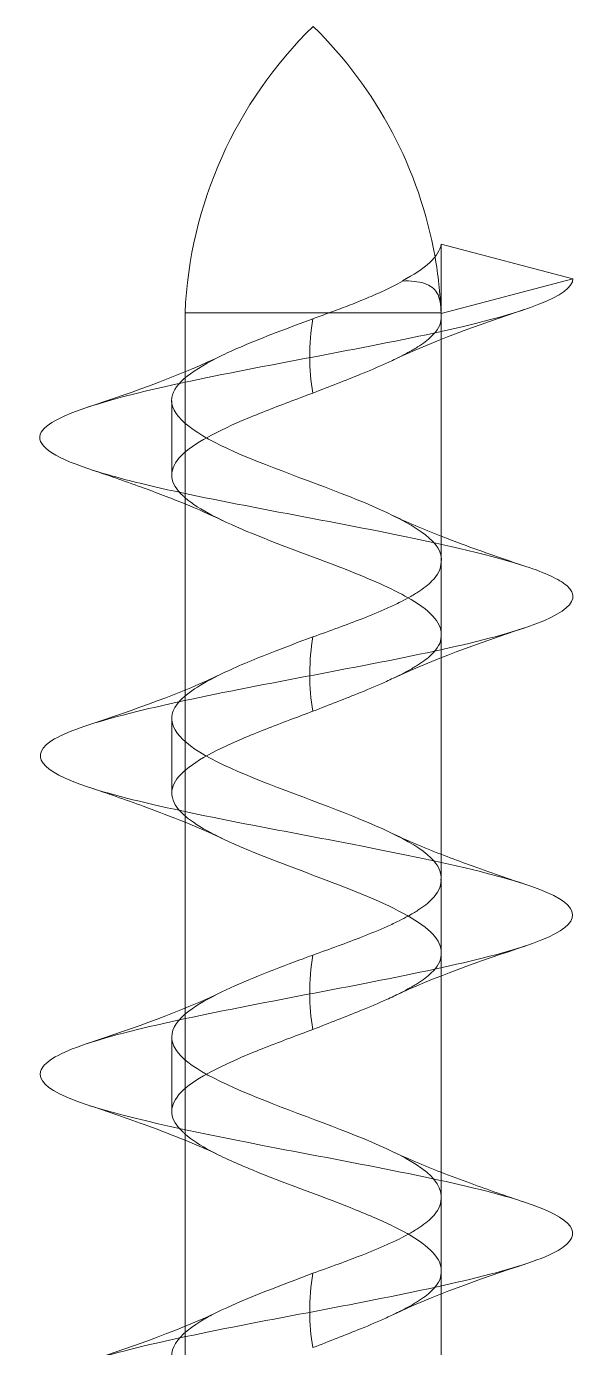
# Model space of a CAD drawing. Header units: inches. Extents: x -77.7 to -63.2, y 96.1 to 125.8.
# Drawn here: x -65.6165 to -65.421, y 122.8575 to 123.3188 of the extents above; entities that cross this region are included whole.
import ezdxf

# ---------------------------------------------------------------- set-up
doc = ezdxf.new("R2010")
doc.units = ezdxf.units.IN
doc.header["$MEASUREMENT"] = 0

msp = doc.modelspace()

# ---------------------------------------------------------------- linework, layer by layer
at = {"color": 0, "linetype": 'Continuous', "lineweight": 0}
for p, q in [((-65.47175574501159, 123.2428266579147), (-65.4257557450116, 123.2307179569352)), ((-65.47175574501159, 123.2186092559557), (-65.47175574501159, 123.2428266579147)), ((-65.42575574501159, 123.2307179569352), (-65.47175574501158, 123.2186092559557)), ((-65.51079140768337, 123.2188266579147), (-65.56115574501158, 123.2188266579147)), ((-65.56115574501158, 123.2188266579147), (-65.56115574501158, 123.1981993606557)), ((-65.51079140768337, 123.2188266579147), (-65.47175676304511, 123.2188266579147)), ((-65.47175574501159, 123.2168780253284), (-65.47175574501159, 123.2095312438935)), ((-65.47175574501159, 123.2095312438935), (-65.47175574501159, 123.1317155468036)), ((-65.56115574501158, 123.1981993606557), (-65.56115574501158, 123.1701314552211)), ((-65.56115574501158, 123.1701314552211), (-65.56115574501158, 123.0870818421906)), ((-65.47175574501159, 123.1057669141986), (-65.47175574501159, 123.0983612088159)), ((-65.47175574501159, 123.0983612088159), (-65.47175574501159, 123.0206044356925)), ((-65.56115574501158, 123.0870818421906), (-65.56115574501158, 123.0590423112786)), ((-65.56115574501158, 123.0590423112786), (-65.56115574501158, 122.9759846386442)), ((-65.47175574501159, 122.9946558034943), (-65.47175574501159, 122.9872664406526)), ((-65.47175574501159, 122.9872664406526), (-65.47175574501159, 122.9094933245814)), ((-65.56115574501158, 122.9759846386442), (-65.56115574501158, 122.9479159326284)), ((-65.56115574501158, 122.9479159326284), (-65.56115574501158, 122.8649208818705)), ((-65.47175574501159, 122.8835446919765), (-65.47175574501159, 122.8762100748302)), ((-65.47175574501159, 122.8762100748302), (-65.47175574501159, 122.7983822134702)), ((-65.56115574501158, 122.8649208818705), (-65.56115574501158, 122.8367978031399))]:
    msp.add_line(p, q, dxfattribs=at)
for centre, start, end in [((-65.41255685211416, 123.2123934027895), 134.3096574443825, 177.5210559427292), ((-65.620354637909, 123.2123934027895), 10.05089342113976, 45.69034255562119), ((-65.620354637909, 123.2123934027895), 2.640320457163326, 10.05089342113976)]:
    msp.add_arc(centre, 0.1487380843692939, start, end, dxfattribs=at)
for points in [[(-65.47175574501159, 123.2428266579147, 0.01013469118259991), (-65.47231442005844, 123.238535794721, 0.01013469118259991), (-65.47736678254859, 123.2342449315273, 0.01013469118259991), (-65.48528386821661, 123.2299540683336, 0.01013469118259991)], [(-65.47175574501158, 123.2307179569353, 0.01013469118259991), (-65.47175574501158, 123.2264134105547, 0.01013469118259991), (-65.47173714058307, 123.222108794914, 0.01013469118259991), (-65.47169989893088, 123.2178043608222, 0.01013469118259991)], [(-65.51079140768339, 123.2188266579147, 0.01013469118259991), (-65.51268575792457, 123.2181377374622, 0.01013469118259991), (-65.51459371356994, 123.2174498848313, 0.01013469118259991), (-65.51650354281705, 123.216761201366, 0.01013469118259991)], [(-65.4427956187588, 123.2199187809113, 0.01013469118259991), (-65.45889991582968, 123.214539558668, 0.01013469118259991), (-65.4751080351772, 123.2087231243248, 0.01013469118259991), (-65.48871746570113, 123.2022019723987, 0.01013469118259991)], [(-65.47175574501159, 123.2168780253097, 0.01013469118259991), (-65.47175574501159, 123.2175263837376, 0.01013469118259991), (-65.47175613418405, 123.2181760224137, 0.01013469118259991), (-65.47175676304511, 123.2188266579147, 0.01013469118259991)], [(-65.47175574501159, 123.2186092559557, 0.01013469118259991), (-65.47168061196214, 123.2180322020165, 0.01013469118259991), (-65.47168106943057, 123.2174551480773, 0.01013469118259991), (-65.47175642142604, 123.2168780941381, 0.01013469118259991)], [(-65.59507760640072, 123.1858799175738, 0.01013469118259991), (-65.5785958510339, 123.1913565102251, 0.01013469118259991), (-65.56194298003928, 123.1972929125647, 0.01013469118259991), (-65.54805807129588, 123.2040250434686, 0.01013469118259991)], [(-65.56578824523714, 123.1622548543613, 0.01013469118259991), (-65.56571398814401, 123.1708750111873, 0.01013469118259991), (-65.56571648341993, 123.17949614741, 0.01013469118259991), (-65.56579517560834, 123.1881161714921, 0.01013469118259991)], [(-65.54820983082853, 123.1463403947235, 0.01013469118259991), (-65.55230830699992, 123.1483152808166, 0.01013469118259991), (-65.55665461509628, 123.1502207880571, 0.01013469118259991), (-65.56115574501156, 123.1520665755472, 0.01013469118259991)], [(-65.48941893071284, 123.1484323981223, 0.01013469118259991), (-65.48390577122488, 123.1457640663729, 0.01013469118259991), (-65.47792917657054, 123.1432305719551, 0.01013469118259991), (-65.47175574501159, 123.140811419095, 0.01013469118259991)], [(-65.47172275267239, 123.1325090906361, 0.01013469118259991), (-65.4717975146034, 123.1238952297212, 0.01013469118259991), (-65.47179639090278, 123.1152803637622, 0.01013469118259991), (-65.47171950001878, 123.1066665444674, 0.01013469118259991)], [(-65.44282150859588, 123.1087187904209, 0.01013469118259991), (-65.45883301091217, 123.1033669423476, 0.01013469118259991), (-65.47478756035473, 123.0976703228712, 0.01013469118259991), (-65.48844274820185, 123.0911973638498, 0.01013469118259991)], [(-65.59539851176257, 123.0747103233683, 0.01013469118259991), (-65.57888668343891, 123.08017215413, 0.01013469118259991), (-65.5622079733359, 123.0860620216516, 0.01013469118259991), (-65.5481684891624, 123.0928339675959, 0.01013469118259991)], [(-65.5657816962988, 123.0511850628215, 0.01013469118259991), (-65.5657114866926, 123.059800602333, 0.01013469118259991), (-65.56571788573527, 123.0684170614548, 0.01013469118259991), (-65.56580009119294, 123.0770323532426, 0.01013469118259991)], [(-65.54835231909951, 123.0353146889085, 0.01013469118259991), (-65.55242292732717, 123.0372641765789, 0.01013469118259991), (-65.55672079784273, 123.0391360273564, 0.01013469118259991), (-65.56115574501156, 123.0409439993568, 0.01013469118259991)], [(-65.48926683297053, 123.0372459420445, 0.01013469118259991), (-65.48378044902157, 123.0346082498423, 0.01013469118259991), (-65.4778631460304, 123.0321116788943, 0.01013469118259991), (-65.47175574501158, 123.0297272545373, 0.01013469118259991)], [(-65.47171348708427, 123.0214043451512, 0.01013469118259991), (-65.47178846189581, 123.0127930405952, 0.01013469118259991), (-65.47178801772856, 123.0041807274631, 0.01013469118259991), (-65.4717121284827, 122.9955694247798, 0.01013469118259991)], [(-65.4422727111527, 122.9977401761009, 0.01013469118259991), (-65.4583211995847, 122.9924180749012, 0.01013469118259991), (-65.47445210872695, 122.9867332446469, 0.01013469118259991), (-65.48829721132242, 122.980197530155, 0.01013469118259991)], [(-65.59522400743022, 122.9636690479772, 0.01013469118259991), (-65.57880961178721, 122.9691130133538, 0.01013469118259991), (-65.56226986098368, 122.9749508658319, 0.01013469118259991), (-65.5482576762892, 122.9816837734295, 0.01013469118259991)], [(-65.48829721132242, 122.980197530155, 0.01013469118259991), (-65.48829822302163, 122.9801970525726, 0.01013469118259991), (-65.48829923470865, 122.9801965749857, 0.01013469118259991), (-65.48830024638345, 122.9801960973942, 0.01013469118259991)], [(-65.56578793067212, 122.9400544264313, 0.01013469118259991), (-65.56571675159034, 122.9486756072288, 0.01013469118259991), (-65.56572236022359, 122.9572977171259, 0.01013469118259991), (-65.56580387836583, 122.9659186529193, 0.01013469118259991)], [(-65.54827321418267, 122.9242209279117, 0.01013469118259991), (-65.55236035413945, 122.9261872690193, 0.01013469118259991), (-65.55668804025306, 122.9280757797319, 0.01013469118259991), (-65.56115574501159, 122.9298979590739, 0.01013469118259991)], [(-65.48912419302007, 122.926121364263, 0.01013469118259991), (-65.48366809802621, 122.9235125979424, 0.01013469118259991), (-65.47780706195333, 122.9210436220132, 0.01013469118259991), (-65.47175574501159, 122.9186807043573, 0.01013469118259991)], [(-65.47175574501158, 122.9105919782867, 0.01013469118259991), (-65.4717401282027, 122.9102289385522, 0.01013469118259991), (-65.47175306909338, 122.9098658988177, 0.01013469118259991), (-65.47179477143104, 122.9095028590832, 0.01013469118259991)], [(-65.47169933363385, 122.9103069580686, 0.01013469118259991), (-65.47177471771447, 122.901696325329, 0.01013469118259991), (-65.47177561228618, 122.8930846096877, 0.01013469118259991), (-65.47170140623288, 122.8844738182514, 0.01013469118259991)], [(-65.44215399425185, 122.8867321690195, 0.01013469118259991), (-65.45832419123137, 122.8813805636298, 0.01013469118259991), (-65.47462659692322, 122.8756195043456, 0.01013469118259991), (-65.4884879422038, 122.8690234462506, 0.01013469118259991)], [(-65.51649784842897, 122.8834183551003, 0.01013469118259991), (-65.52781668381763, 122.8791469065702, 0.01013469118259991), (-65.53940341150266, 122.8748754580401, 0.01013469118259991), (-65.54830476495614, 122.87060400951, 0.01013469118259991)], [(-65.59469242553646, 122.852717999072, 0.01013469118259991), (-65.5783857009267, 122.8581683498601, 0.01013469118259991), (-65.56211512818922, 122.8639768986958, 0.01013469118259991), (-65.54830476495613, 122.87060400951, 0.01013469118259991)]]:
    msp.add_open_spline(points, degree=3, dxfattribs=at)
for points, knots in [([(-65.42575574501159, 123.2307179569352, 0.01013469118259991), (-65.4257557450116, 123.2247655759828, 0.01013469118259991), (-65.4600054694456, 123.2128608140781, 0.01013469118259991), (-65.56667689172875, 123.1950036712209, 0.01013469118259991), (-65.62265217666356, 123.1788203372691, 0.01013469118259991), (-65.60751156241494, 123.1685893842697, 0.01013469118259991), (-65.59470633547272, 123.1643108122226, 0.01013469118259991)], [0, 0, 0, 0, 1.009797638653862, 2.019595277307724, 3.029392915961586, 3.755235563550484, 3.755235563550484, 3.755235563550484, 3.755235563550484]), ([(-65.48524862381936, 123.2299277857669, 0.01013469118259991), (-65.48742387578598, 123.2286594647593, 0.01013469118259991), (-65.48987969006652, 123.2274113437611, 0.01013469118259991), (-65.49351868626171, 123.2257313856982, 0.01013469118259991), (-65.494500029779, 123.2252927943476, 0.01013469118259991), (-65.4964716381936, 123.2244359055674, 0.01013469118259991), (-65.49745916857054, 123.2240178383119, 0.01013469118259991), (-65.49932928003511, 123.2232436498102, 0.01013469118259991), (-65.50020607900598, 123.2228874604292, 0.01013469118259991), (-65.50217335317966, 123.2221010679, 0.01013469118259991), (-65.50326884482294, 123.2216715371122, 0.01013469118259991), (-65.50647538228083, 123.220433519279, 0.01013469118259991), (-65.50861927666594, 123.219629197945, 0.01013469118259991), (-65.51079140768337, 123.2188266579147, 0.01013469118259991)], [-0.03156760478080993, -0.03156760478080993, -0.03156760478080993, -0.03156760478080993, -0.02108316410231706, -0.02108316410231706, -0.01735815220071744, -0.01735815220071744, -0.01378387015530739, -0.01378387015530739, -0.01072200933052688, -0.01072200933052688, -0.00700992123908866, -0.00700992123908866, 0, 0, 0, 0]), ([(-65.47175676304511, 123.2188266579147, 0.01013469118259991), (-65.47181036656235, 123.2202133745092, 0.01013469118259991), (-65.47190526861124, 123.2214962953278, 0.01013469118259991), (-65.47233218540546, 123.22382423123, 0.01013469118259991), (-65.47266528807454, 123.2248712415136, 0.01013469118259991), (-65.47408552081534, 123.227279609392, 0.01013469118259991), (-65.47550080783131, 123.2284124518467, 0.01013469118259991), (-65.47976866254902, 123.229766479077, 0.01013469118259991), (-65.48229792307322, 123.2300171685157, 0.01013469118259991), (-65.48524862381936, 123.2299277857668, 0.01013469118259991)], [-0.04401210122356243, -0.04401210122356243, -0.04401210122356243, -0.04401210122356243, -0.03535463000158401, -0.03535463000158401, -0.02666632835563043, -0.02666632835563043, -0.01265016672449818, -0.01265016672449818, 0, 0, 0, 0]), ([(-65.48871920221556, 123.2022055964475, 0.01013469118259991), (-65.48797855481521, 123.2025562324305, 0.01013469118259991), (-65.48725632367405, 123.2029062618689, 0.01013469118259991), (-65.4854348107784, 123.2038126077507, 0.01013469118259991), (-65.48436717314992, 123.2043675156563, 0.01013469118259991), (-65.48215441928062, 123.2055785007828, 0.01013469118259991), (-65.4810338720475, 123.2062330790351, 0.01013469118259991), (-65.47807662806902, 123.2081017489323, 0.01013469118259991), (-65.47646103012875, 123.2093074977624, 0.01013469118259991), (-65.47292143900023, 123.2126494005186, 0.01013469118259991), (-65.47175574501159, 123.2147526650272, 0.01013469118259991), (-65.47175574501159, 123.2168780253097, 0.01013469118259991)], [-0.04295832740431142, -0.04295832740431142, -0.04295832740431142, -0.04295832740431142, -0.03993469333597513, -0.03993469333597513, -0.0351202965572095, -0.0351202965572095, -0.02941051967644589, -0.02941051967644589, -0.01879638314328599, -0.01879638314328599, 0, 0, 0, 0]), ([(-65.51650668535754, 123.2167585681387, 0.01013469118259991), (-65.52508753638855, 123.2135431694926, 0.01013469118259991), (-65.53657111165518, 123.2092986612692, 0.01013469118259991), (-65.54593554979846, 123.2050541530459, 0.01013469118259991), (-65.54805807129588, 123.2040250434686, 0.01013469118259991)], [1.474115748001612, 1.474115748001612, 1.474115748001612, 1.474115748001612, 2.019595277307724, 2.194179604041115, 2.194179604041115, 2.194179604041115, 2.194179604041115]), ([(-65.51650354281705, 123.216761201366, 0.01013469118259991), (-65.5172389652949, 123.2123415082035, 0.01013469118259991), (-65.51764031532487, 123.2078398657826, 0.01013469118259991), (-65.51764031478909, 123.1991576294219, 0.01013469118259991), (-65.5172871746307, 123.1949337112795, 0.01013469118259991), (-65.51650354281706, 123.190812568761, 0.01013469118259991)], [-0.02600156314695951, -0.02600156314695951, -0.02600156314695951, -0.02600156314695951, -0.01258495358029087, -0.01258495358029087, 0, 0, 0, 0]), ([(-65.54805807129588, 123.2040250434686, 0.01013469118259991), (-65.55821223715186, 123.1991017720935, 0.01013469118259991), (-65.57316312713228, 123.188226119766, 0.01013469118259991), (-65.55140491379734, 123.1713980864861, 0.01013469118259991), (-65.49774925217854, 123.153540943629, 0.01013469118259991), (-65.47257148744427, 123.1403134304015, 0.01013469118259991), (-65.47153829076493, 123.1330382981263, 0.01013469118259991), (-65.47174414766877, 123.1317155468036, 0.01013469118259991)], [2.194179604041115, 2.194179604041115, 2.194179604041115, 2.194179604041115, 3.029392915961587, 4.039190554615449, 5.048988193269311, 6.058785831923174, 6.283185307178969, 6.283185307178969, 6.283185307178969, 6.283185307178969]), ([(-65.51650354281706, 123.190812568761, 0.01013469118259991), (-65.51081888011177, 123.1930301839759, 0.01013469118259991), (-65.50517425640504, 123.1951970534316, 0.01013469118259991), (-65.49667553579847, 123.1986618693561, 0.01013469118259991), (-65.49363093801051, 123.1999522960076, 0.01013469118259991), (-65.49009384942543, 123.2015616427214, 0.01013469118259991), (-65.48939877373147, 123.2018838749017, 0.01013469118259991), (-65.48871920221556, 123.2022055964475, 0.01013469118259991)], [-0.07508693201798225, -0.07508693201798225, -0.07508693201798225, -0.07508693201798225, -0.05678521412228422, -0.05678521412228422, -0.04573262403504435, -0.04573262403504435, -0.04295832740431142, -0.04295832740431142, -0.04295832740431142, -0.04295832740431142]), ([(-65.51650396985633, 123.190811775434, 0.01013469118259991), (-65.5221257500459, 123.1886960279903, 0.01013469118259991), (-65.5307330915491, 123.1854840747399, 0.01013469118259991), (-65.54402300385925, 123.180079709876, 0.01013469118259991), (-65.55550156796342, 123.1745986808421, 0.01013469118259991), (-65.56731191433528, 123.165829034388, 0.01013469118259991), (-65.56652462025829, 123.1590395180115, 0.01013469118259991), (-65.56140182063214, 123.1544424132484, 0.01013469118259991), (-65.56115574501156, 123.1542301317125, 0.01013469118259991)], [1.571910490719722, 1.571910490719722, 1.571910490719722, 1.571910490719722, 1.930838588513215, 2.116805522418527, 2.488739390229153, 2.860673258039778, 3.604540993661028, 3.640553707808512, 3.640553707808512, 3.640553707808512, 3.640553707808512]), ([(-65.56115574501156, 123.1520665755472, 0.01013469118259991), (-65.56607447073554, 123.1540836073991, 0.01013469118259991), (-65.57117807831109, 123.1560293243799, 0.01013469118259991), (-65.58235885905654, 123.1601124934483, 0.01013469118259991), (-65.5885055587735, 123.1622389653139, 0.01013469118259991), (-65.59470633547272, 123.1643108122226, 0.01013469118259991)], [0.01568657634211594, 0.01568657634211594, 0.01568657634211594, 0.01568657634211594, 0.03282848693507177, 0.03282848693507177, 0.05277882292221771, 0.05277882292221771, 0.05277882292221771, 0.05277882292221771]), ([(-65.59470633547272, 123.1643108122226, 0.01013469118259991), (-65.58969683635601, 123.1626370033173, 0.01013469118259991), (-65.56235872137549, 123.1550108134596, 0.01013469118259991), (-65.49546210772236, 123.14366544398, 0.01013469118259991), (-65.45345428525813, 123.1339938834056, 0.01013469118259991), (-65.44222832826554, 123.1302747037837, 0.01013469118259991)], [3.755235563550484, 3.755235563550484, 3.755235563550484, 3.755235563550484, 4.039190554615448, 5.04898819326931, 5.679932151662517, 5.679932151662517, 5.679932151662517, 5.679932151662517]), ([(-65.56115574501156, 123.1542301317125, 0.01013469118259991), (-65.55631895701006, 123.1500575900214, 0.01013469118259991), (-65.53885697454577, 123.1415002251032, 0.01013469118259991), (-65.50511650960397, 123.1296542427647, 0.01013469118259991), (-65.48279145744716, 123.1197883905038, 0.01013469118259991), (-65.47300726565685, 123.1121912672818, 0.01013469118259991), (-65.47150722032761, 123.10788276148, 0.01013469118259991), (-65.47177167916423, 123.1057666735806, 0.01013469118259991)], [3.640553707808512, 3.640553707808512, 3.640553707808512, 3.640553707808512, 4.348408729282279, 5.092276464903529, 5.650177266619467, 6.022111134430093, 6.381098056062179, 6.381098056062179, 6.381098056062179, 6.381098056062179]), ([(-65.47175574501159, 123.140811419095, 0.01013469118259991), (-65.46933417306315, 123.139862489371, 0.01013469118259991), (-65.4668823146902, 123.1389311528772, 0.01013469118259991), (-65.45717287549732, 123.135328659035, 0.01013469118259991), (-65.4497319023349, 123.1327606512881, 0.01013469118259991), (-65.44222832826553, 123.1302747037837, 0.01013469118259991)], [0.02089927634525861, 0.02089927634525861, 0.02089927634525861, 0.02089927634525861, 0.02909716448203691, 0.02909716448203691, 0.05317630140745633, 0.05317630140745633, 0.05317630140745633, 0.05317630140745633]), ([(-65.44222832826554, 123.1302747037837, 0.01013469118259991), (-65.4354876422434, 123.1280415024533, 0.01013469118259991), (-65.4172929955505, 123.1198559201704, 0.01013469118259991), (-65.4406974714552, 123.1057179569352, 0.01013469118259991), (-65.5433222155117, 123.0878608140781, 0.01013469118259991), (-65.62139887106723, 123.0703503370454, 0.01013469118259991), (-65.61166859113894, 123.0587922409651, 0.01013469118259991), (-65.59485804159851, 123.0531865258371, 0.01013469118259991)], [5.679932151662517, 5.679932151662517, 5.679932151662517, 5.679932151662517, 6.058785831923172, 7.068583470577035, 8.078381109230897, 9.088178747884758, 10.03916591494338, 10.03916591494338, 10.03916591494338, 10.03916591494338]), ([(-65.47175574501159, 123.1317155468036, 0.01013469118259991), (-65.47175574501159, 123.1294979315886, 0.01013469118259991), (-65.47284015920297, 123.1273310621329, 0.01013469118259991), (-65.47624376469939, 123.1238662462084, 0.01013469118259991), (-65.4778921206153, 123.1225758195569, 0.01013469118259991), (-65.48091736234582, 123.1206145443396, 0.01013469118259991), (-65.48204786665175, 123.1199426577822, 0.01013469118259991), (-65.48427003728833, 123.118715507814, 0.01013469118259991), (-65.48533430112417, 123.1181605999083, 0.01013469118259991), (-65.48777484788442, 123.1169496147819, 0.01013469118259991), (-65.48917008757999, 123.1162950365295, 0.01013469118259991), (-65.49334132717382, 123.1144263666321, 0.01013469118259991), (-65.49626052461309, 123.1132206178021, 0.01013469118259991), (-65.50477410945706, 123.1098787150459, 0.01013469118259991), (-65.51060957928736, 123.1077754505374, 0.01013469118259991), (-65.51650354281705, 123.1056500902548, 0.01013469118259991)], [-0.07508693203813811, -0.07508693203813811, -0.07508693203813811, -0.07508693203813811, -0.05678521413206523, -0.05678521413206523, -0.04573262403857674, -0.04573262403857674, -0.03993469333717532, -0.03993469333717532, -0.03512029655709347, -0.03512029655709347, -0.02941051967630354, -0.02941051967630354, -0.01879638314316715, -0.01879638314316715, 0, 0, 0, 0]), ([(-65.47175574501159, 123.1057669141986, 0.01013469118259991), (-65.47175574501159, 123.1101865489437, 0.01013469118259991), (-65.47177020220576, 123.114688130469, 0.01013469118259991), (-65.47177020270507, 123.1231561877029, 0.01013469118259991), (-65.4717577308808, 123.1271629923129, 0.01013469118259991), (-65.47175579877764, 123.1312941035767, 0.01013469118259991), (-65.47175574501159, 123.1315049351024, 0.01013469118259991), (-65.47175574501159, 123.1317155468036, 0.01013469118259991)], [-0.02601092715957934, -0.02601092715957934, -0.02601092715957934, -0.02601092715957934, -0.01259045722753281, -0.01259045722753281, -0.0006431562293595155, -0.0006431562293595155, 0, 0, 0, 0]), ([(-65.51654639625653, 123.1056500902548, 0.01013469118259991), (-65.52158709072819, 123.1037565651891, 0.01013469118259991), (-65.53301828731061, 123.0994845243028, 0.01013469118259991), (-65.54323739025918, 123.0952124834164, 0.01013469118259991), (-65.54816848916242, 123.0928339675959, 0.01013469118259991)], [7.757152149687128, 7.757152149687128, 7.757152149687128, 7.757152149687128, 8.078381109230897, 8.481886811957759, 8.481886811957759, 8.481886811957759, 8.481886811957759]), ([(-65.51650354281705, 123.1056500902548, 0.01013469118259991), (-65.51718906146381, 123.1015303058219, 0.01013469118259991), (-65.51758404805678, 123.0973410271373, 0.01013469118259991), (-65.51763844853173, 123.0928596998795, 0.01013469118259991), (-65.51764031506727, 123.0925542390797, 0.01013469118259991), (-65.5176403147891, 123.0880465183107, 0.01013469118259991), (-65.51728717463075, 123.0838226001683, 0.01013469118259991), (-65.51650354281713, 123.0797014576498, 0.01013469118259991)], [-0.02600653497515272, -0.02600653497515272, -0.02600653497515272, -0.02600653497515272, -0.01349972303783291, -0.01349972303783291, -0.01258495358010991, -0.01258495358010991, 0, 0, 0, 0]), ([(-65.48845372409454, 123.0912205183108, 0.01013469118259991), (-65.48780573392595, 123.0915290094555, 0.01013469118259991), (-65.4871721163754, 123.0918370505097, 0.01013469118259991), (-65.48543481077864, 123.0927014966394, 0.01013469118259991), (-65.48436717315002, 123.0932564045451, 0.01013469118259991), (-65.48215441928058, 123.0944673896717, 0.01013469118259991), (-65.4810338720475, 123.095121967924, 0.01013469118259991), (-65.47807662806898, 123.0969906378212, 0.01013469118259991), (-65.47646103012877, 123.0981963866513, 0.01013469118259991), (-65.47292143900029, 123.1015382894075, 0.01013469118259991), (-65.47175574501159, 123.103641553916, 0.01013469118259991), (-65.47175574501159, 123.1057669141986, 0.01013469118259991)], [-0.0425959805845996, -0.0425959805845996, -0.0425959805845996, -0.0425959805845996, -0.03993469333524878, -0.03993469333524878, -0.0351202965566298, -0.0351202965566298, -0.02941051967642611, -0.02941051967642611, -0.01879638314338906, -0.01879638314338906, 0, 0, 0, 0]), ([(-65.54816848916242, 123.0928339675959, 0.01013469118259991), (-65.55557776610718, 123.0892601024641, 0.01013469118259991), (-65.57076267196214, 123.0797338563798, 0.01013469118259991), (-65.56067430431943, 123.0642552293433, 0.01013469118259991), (-65.50978142665733, 123.0463980864861, 0.01013469118259991), (-65.47519425545909, 123.0318478219359, 0.01013469118259991), (-65.47145916915062, 123.023249938338, 0.01013469118259991), (-65.4718193219201, 123.0206044356925, 0.01013469118259991)], [8.481886811957759, 8.481886811957759, 8.481886811957759, 8.481886811957759, 9.088178747884758, 10.09797638653862, 11.10777402519248, 12.11757166384635, 12.5663706143586, 12.5663706143586, 12.5663706143586, 12.5663706143586]), ([(-65.51650354281705, 123.0797014576499, 0.01013469118259991), (-65.51081888011157, 123.0819190728649, 0.01013469118259991), (-65.50517425640489, 123.0840859423206, 0.01013469118259991), (-65.49667553579863, 123.0875507582449, 0.01013469118259991), (-65.49363093801047, 123.0888411848965, 0.01013469118259991), (-65.4900011566286, 123.0904927060836, 0.01013469118259991), (-65.4892174575542, 123.0908569248171, 0.01013469118259991), (-65.48845372409454, 123.0912205183108, 0.01013469118259991)], [-0.07508693202230288, -0.07508693202230288, -0.07508693202230288, -0.07508693202230288, -0.05678521412323194, -0.05678521412323194, -0.04573262403487125, -0.04573262403487125, -0.0425959805845996, -0.0425959805845996, -0.0425959805845996, -0.0425959805845996]), ([(-65.51650370327576, 123.0797015902574, 0.01013469118259991), (-65.51921472124269, 123.0786817399854, 0.01013469118259991), (-65.527790029608, 123.0754694781095, 0.01013469118259991), (-65.54174191821019, 123.0700648046298, 0.01013469118259991), (-65.55551883320994, 123.0634875698182, 0.01013469118259991), (-65.5673518826078, 123.0547179234028, 0.01013469118259991), (-65.5664831041091, 123.047938299992, 0.01013469118259991), (-65.56138905461337, 123.0433510881851, 0.01013469118259991), (-65.56115574501158, 123.0431486995858, 0.01013469118259991)], [7.855043437533691, 7.855043437533691, 7.855043437533691, 7.855043437533691, 8.028056960143177, 8.39999082631041, 8.771924692477644, 9.143858558644876, 9.88772629097934, 9.922060707959847, 9.922060707959847, 9.922060707959847, 9.922060707959847]), ([(-65.56115574501156, 123.0409439993568, 0.01013469118259991), (-65.56590862628124, 123.0428815819096, 0.01013469118259991), (-65.57081894227309, 123.0447457986684, 0.01013469118259991), (-65.582027895859, 123.0488338397914, 0.01013469118259991), (-65.58840673529241, 123.0510352466497, 0.01013469118259991), (-65.59485804159854, 123.0531865258371, 0.01013469118259991)], [0.01542778655997003, 0.01542778655997003, 0.01542778655997003, 0.01542778655997003, 0.0319615658772925, 0.0319615658772925, 0.0528165047200102, 0.0528165047200102, 0.0528165047200102, 0.0528165047200102]), ([(-65.59485804159851, 123.0531865258371, 0.01013469118259991), (-65.59381845202205, 123.0528398600127, 0.01013469118259991), (-65.57408849380539, 123.0465408132359, 0.01013469118259991), (-65.5114481335078, 123.0352076966976, 0.01013469118259991), (-65.45735436847134, 123.0242212459837, 0.01013469118259991), (-65.44214422939264, 123.0191871762223, 0.01013469118259991)], [10.03916591494338, 10.03916591494338, 10.03916591494338, 10.03916591494338, 10.09797638653862, 11.10777402519248, 11.96178384052691, 11.96178384052691, 11.96178384052691, 11.96178384052691]), ([(-65.56115574501158, 123.0431486995858, 0.01013469118259991), (-65.55886168558133, 123.0411586765812, 0.01013469118259991), (-65.55230105501626, 123.0369762419728, 0.01013469118259991), (-65.53320291366143, 123.0284089841567, 0.01013469118259991), (-65.5019577851559, 123.0174469261375, 0.01013469118259991), (-65.47815735655827, 123.0064848681183, 0.01013469118259991), (-65.47196046325594, 122.99888841823, 0.01013469118259991), (-65.471636557979, 122.9956767915494, 0.01013469118259991), (-65.47176600078427, 122.9946575764727, 0.01013469118259991)], [9.922060707959847, 9.922060707959847, 9.922060707959847, 9.922060707959847, 10.25966015714657, 10.63159402331381, 11.37546175564827, 12.11932948798274, 12.49126335414997, 12.66416911841662, 12.66416911841662, 12.66416911841662, 12.66416911841662]), ([(-65.47175574501158, 123.0297272545373, 0.01013469118259991), (-65.4689445520403, 123.0286297210738, 0.01013469118259991), (-65.46609308309489, 123.0275559480525, 0.01013469118259991), (-65.45632601391901, 123.0239707969397, 0.01013469118259991), (-65.44926447132981, 123.0215437486668, 0.01013469118259991), (-65.44214422939264, 123.0191871762223, 0.01013469118259991)], [0.02071030275767589, 0.02071030275767589, 0.02071030275767589, 0.02071030275767589, 0.03024310686962151, 0.03024310686962151, 0.05317164558902066, 0.05317164558902066, 0.05317164558902066, 0.05317164558902066]), ([(-65.44214422939264, 123.0191871762223, 0.01013469118259991), (-65.4393696073486, 123.0182688650313, 0.01013469118259991), (-65.42099438980682, 123.011398172888, 0.01013469118259991), (-65.42518204208709, 122.9985750997924, 0.01013469118259991), (-65.5190106232779, 122.9807179569352, 0.01013469118259991), (-65.59635990993263, 122.9658370045543, 0.01013469118259991), (-65.61547794689446, 122.9539322426495, 0.01013469118259991), (-65.60852215413763, 122.9470695209163, 0.01013469118259991), (-65.59809938662227, 122.9431829896594, 0.01013469118259991), (-65.59534928188774, 122.9422726488786, 0.01013469118259991)], [11.96178384052691, 11.96178384052691, 11.96178384052691, 11.96178384052691, 12.11757166384634, 13.12736930250021, 14.13716694115407, 15.14696457980793, 15.65186339913486, 16.15676221846179, 16.31119789355876, 16.31119789355876, 16.31119789355876, 16.31119789355876]), ([(-65.47175574501159, 123.0206044356925, 0.01013469118259991), (-65.47175574501159, 123.0183868204775, 0.01013469118259991), (-65.47284015920292, 123.0162199510219, 0.01013469118259991), (-65.47624376469915, 123.0127551350975, 0.01013469118259991), (-65.47789212061507, 123.011464708446, 0.01013469118259991), (-65.4809173623458, 123.0095034332284, 0.01013469118259991), (-65.48204786665175, 123.008831546671, 0.01013469118259991), (-65.48427003728847, 123.0076043967028, 0.01013469118259991), (-65.4853343011243, 123.0070494887971, 0.01013469118259991), (-65.48777484788454, 123.0058385036707, 0.01013469118259991), (-65.48917008758008, 123.0051839254184, 0.01013469118259991), (-65.49334132717378, 123.003315255521, 0.01013469118259991), (-65.49626052461315, 123.0021095066909, 0.01013469118259991), (-65.50477410945723, 122.9987676039347, 0.01013469118259991), (-65.51060957928745, 122.9966643394262, 0.01013469118259991), (-65.51650354281705, 122.9945389791437, 0.01013469118259991)], [-0.07508693203199995, -0.07508693203199995, -0.07508693203199995, -0.07508693203199995, -0.05678521412998488, -0.05678521412998488, -0.04573262403868839, -0.04573262403868839, -0.03993469333779684, -0.03993469333779684, -0.0351202965574499, -0.0351202965574499, -0.02941051967628478, -0.02941051967628478, -0.01879638314283535, -0.01879638314283535, 0, 0, 0, 0]), ([(-65.47175574501159, 122.9946558030875, 0.01013469118259991), (-65.47175574501159, 122.9990754378339, 0.01013469118259991), (-65.47177020220576, 123.0035770193585, 0.01013469118259991), (-65.47177020270507, 123.0120450765919, 0.01013469118259991), (-65.4717577308808, 123.0160518812018, 0.01013469118259991), (-65.47175579877764, 123.0201829924655, 0.01013469118259991), (-65.47175574501159, 123.0203938239913, 0.01013469118259991), (-65.47175574501159, 123.0206044356925, 0.01013469118259991)], [-0.02601092716267715, -0.02601092716267715, -0.02601092716267715, -0.02601092716267715, -0.01259045723006361, -0.01259045723006361, -0.0006431562294037578, -0.0006431562294037578, 0, 0, 0, 0]), ([(-65.51657802880078, 122.9945389791437, 0.01013469118259991), (-65.51808815612327, 122.9939682054007, 0.01013469118259991), (-65.52944092794898, 122.9896831368293, 0.01013469118259991), (-65.54052767489071, 122.9853980682579, 0.01013469118259991), (-65.5482576762892, 122.9816837734295, 0.01013469118259991)], [14.04033745686642, 14.04033745686642, 14.04033745686642, 14.04033745686642, 14.13716694115407, 14.76728221384812, 14.76728221384812, 14.76728221384812, 14.76728221384812]), ([(-65.51650354281705, 122.9945389791437, 0.01013469118259991), (-65.51723896529481, 122.9901192859816, 0.01013469118259991), (-65.51764031532488, 122.9856176435605, 0.01013469118259991), (-65.5176403147891, 122.9769354071995, 0.01013469118259991), (-65.51728717463068, 122.9727114890572, 0.01013469118259991), (-65.51650354281705, 122.9685903465387, 0.01013469118259991)], [-0.02600156314621836, -0.02600156314621836, -0.02600156314621836, -0.02600156314621836, -0.01258495358004484, -0.01258495358004484, 0, 0, 0, 0]), ([(-65.48829504472968, 122.9801850788099, 0.01013469118259991), (-65.48770220712568, 122.980468276401, 0.01013469118259991), (-65.48712154119785, 122.9807511045259, 0.01013469118259991), (-65.48543481077851, 122.9815903855284, 0.01013469118259991), (-65.48436717314996, 122.982145293434, 0.01013469118259991), (-65.48215441928073, 122.9833562785605, 0.01013469118259991), (-65.48103387204753, 122.9840108568129, 0.01013469118259991), (-65.4780766280689, 122.9858795267101, 0.01013469118259991), (-65.47646103012872, 122.9870852755402, 0.01013469118259991), (-65.47292143900023, 122.9904271782964, 0.01013469118259991), (-65.47175574501159, 122.9925304428049, 0.01013469118259991), (-65.47175574501159, 122.9946558030875, 0.01013469118259991)], [-0.0423783539070817, -0.0423783539070817, -0.0423783539070817, -0.0423783539070817, -0.03993469333636417, -0.03993469333636417, -0.03512029655700104, -0.03512029655700104, -0.02941051967630882, -0.02941051967630882, -0.01879638314335624, -0.01879638314335624, 0, 0, 0, 0]), ([(-65.5482576762892, 122.9816837734295, 0.01013469118259991), (-65.55291546724752, 122.9794456873055, 0.01013469118259991), (-65.56217687917484, 122.9742314107053, 0.01013469118259991), (-65.5677708275304, 122.966040943629, 0.01013469118259991), (-65.5600994638346, 122.9541361817242, 0.01013469118259991), (-65.52237875124271, 122.9392552293433, 0.01013469118259991), (-65.479778745174, 122.923748431372, 0.01013469118259991), (-65.47191069308897, 122.9141940143532, 0.01013469118259991), (-65.47175574501158, 122.9105919782867, 0.01013469118259991)], [14.76728221384812, 14.76728221384812, 14.76728221384812, 14.76728221384812, 15.14696457980793, 15.65186339913486, 16.15676221846179, 17.16655985711566, 18.17635749576952, 18.78742851816567, 18.78742851816567, 18.78742851816567, 18.78742851816567]), ([(-65.51650354281705, 122.9685903465387, 0.01013469118259991), (-65.51081888011191, 122.9708079617537, 0.01013469118259991), (-65.50517425640547, 122.9729748312092, 0.01013469118259991), (-65.49667553579913, 122.9764396471336, 0.01013469118259991), (-65.49363093801082, 122.9777300737852, 0.01013469118259991), (-65.4899454850335, 122.9794069250982, 0.01013469118259991), (-65.48910879828061, 122.9797963500181, 0.01013469118259991), (-65.48829504472968, 122.9801850788099, 0.01013469118259991)], [-0.075086932025066, -0.075086932025066, -0.075086932025066, -0.075086932025066, -0.0567852141263248, -0.0567852141263248, -0.04573262403663918, -0.04573262403663918, -0.0423783539070817, -0.0423783539070817, -0.0423783539070817, -0.0423783539070817]), ([(-65.51650364735958, 122.9685884635041, 0.01013469118259991), (-65.5192104697176, 122.967569285102, 0.01013469118259991), (-65.5277758836532, 122.9643576950864, 0.01013469118259991), (-65.54740141351206, 122.956761281844, 0.01013469118259991), (-65.56761866295341, 122.9457992237768, 0.01013469118259991), (-65.56650042735828, 122.9368204102659, 0.01013469118259991), (-65.5613972552138, 122.932226419982, 0.01013469118259991), (-65.56115574501158, 122.9320172529249, 0.01013469118259991)], [14.13834272659205, 14.13834272659205, 14.13834272659205, 14.13834272659205, 14.31124226915693, 14.68317613695227, 15.42704387254295, 16.17091160813364, 16.20639596338893, 16.20639596338893, 16.20639596338893, 16.20639596338893]), ([(-65.56115574501159, 122.9298979590739, 0.01013469118259991), (-65.56539309172123, 122.9316261855474, 0.01013469118259991), (-65.56975639039365, 122.9332947444935, 0.01013469118259991), (-65.5810924906266, 122.9374618455488, 0.01013469118259991), (-65.58819140441445, 122.9399032453842, 0.01013469118259991), (-65.59534928188774, 122.9422726488786, 0.01013469118259991)], [0.01542217686377516, 0.01542217686377516, 0.01542217686377516, 0.01542217686377516, 0.03004917527150958, 0.03004917527150958, 0.05307715281223166, 0.05307715281223166, 0.05307715281223166, 0.05307715281223166]), ([(-65.59534928188774, 122.9422726488786, 0.01013469118259991), (-65.58011747107565, 122.937230608707, 0.01013469118259991), (-65.52624874902907, 122.926236187583, 0.01013469118259991), (-65.463351186626, 122.9148994887427, 0.01013469118259991), (-65.44362583485264, 122.908604830074, 0.01013469118259991), (-65.44259867898234, 122.9082625523577, 0.01013469118259991)], [16.31119789355876, 16.31119789355876, 16.31119789355876, 16.31119789355876, 17.16655985711565, 18.17635749576952, 18.23442354236013, 18.23442354236013, 18.23442354236013, 18.23442354236013]), ([(-65.56115574501158, 122.9320172529249, 0.01013469118259991), (-65.55886583473341, 122.9300340083685, 0.01013469118259991), (-65.55231069866532, 122.9258583521987, 0.01013469118259991), (-65.53319465206458, 122.917297872802, 0.01013469118259991), (-65.50826885585292, 122.9085282263483, 0.01013469118259991), (-65.4876300517746, 122.8997585798945, 0.01013469118259991), (-65.47640265429408, 122.8931813450542, 0.01013469118259991), (-65.4719401995821, 122.8877766691802, 0.01013469118259991), (-65.47162500703197, 122.8845644049197, 0.01013469118259991), (-65.471758047962, 122.8835445595956, 0.01013469118259991)], [16.20639596338893, 16.20639596338893, 16.20639596338893, 16.20639596338893, 16.54284547592898, 16.91477934372433, 17.65864707931501, 18.03058094711036, 18.4025148149057, 18.77444868270104, 18.94746260823011, 18.94746260823011, 18.94746260823011, 18.94746260823011]), ([(-65.47175574501159, 122.9186807043573, 0.01013469118259991), (-65.46839790522081, 122.9173695353996, 0.01013469118259991), (-65.46498147654027, 122.9160910225703, 0.01013469118259991), (-65.45533442132125, 122.9125793157523, 0.01013469118259991), (-65.44900258316946, 122.9103965164074, 0.01013469118259991), (-65.4425986789823, 122.9082625523577, 0.01013469118259991)], [0.02067013830464442, 0.02067013830464442, 0.02067013830464442, 0.02067013830464442, 0.03213987514848751, 0.03213987514848751, 0.05285111331091195, 0.05285111331091195, 0.05285111331091195, 0.05285111331091195]), ([(-65.44259867898234, 122.9082625523577, 0.01013469118259991), (-65.42576307970965, 122.9026524491216, 0.01013469118259991), (-65.41621755521305, 122.8910899649332, 0.01013469118259991), (-65.49418324000735, 122.8735750997924, 0.01013469118259991), (-65.5968236940933, 122.8557179569352, 0.01013469118259991), (-65.62021869089264, 122.8415800782199, 0.01013469118259991), (-65.60202327521077, 122.8333945804569, 0.01013469118259991), (-65.59528286090315, 122.8311614636463, 0.01013469118259991)], [18.23442354236013, 18.23442354236013, 18.23442354236013, 18.23442354236013, 19.18615513442338, 20.19595277307724, 21.2057504117311, 22.21554805038497, 22.59438739219132, 22.59438739219132, 22.59438739219132, 22.59438739219132]), ([(-65.47175574501159, 122.9094933245814, 0.01013469118259991), (-65.47175574501159, 122.9072757093664, 0.01013469118259991), (-65.47284015920289, 122.9051088399108, 0.01013469118259991), (-65.47624376469906, 122.9016440239865, 0.01013469118259991), (-65.477892120615, 122.9003535973349, 0.01013469118259991), (-65.48091736234574, 122.8983923221174, 0.01013469118259991), (-65.48204786665167, 122.89772043556, 0.01013469118259991), (-65.4842700372884, 122.8964932855917, 0.01013469118259991), (-65.48533430112415, 122.8959383776861, 0.01013469118259991), (-65.48777484788421, 122.8947273925598, 0.01013469118259991), (-65.48917008757985, 122.8940728143073, 0.01013469118259991), (-65.49334132717372, 122.8922041444099, 0.01013469118259991), (-65.49626052461295, 122.8909983955799, 0.01013469118259991), (-65.50477410945695, 122.8876564928237, 0.01013469118259991), (-65.51060957928732, 122.8855532283152, 0.01013469118259991), (-65.51650354281706, 122.8834278680326, 0.01013469118259991)], [-0.07508693203236967, -0.07508693203236967, -0.07508693203236967, -0.07508693203236967, -0.05678521413036417, -0.05678521413036417, -0.04573262403876241, -0.04573262403876241, -0.03993469333790961, -0.03993469333790961, -0.03512029655747857, -0.03512029655747857, -0.02941051967629358, -0.02941051967629358, -0.01879638314333055, -0.01879638314333055, 0, 0, 0, 0]), ([(-65.47175574501159, 122.8835446919764, 0.01013469118259991), (-65.47175574501159, 122.8879643267229, 0.01013469118259991), (-65.47177020220578, 122.8924659082475, 0.01013469118259991), (-65.47177020270507, 122.9009339654808, 0.01013469118259991), (-65.4717577308808, 122.9049407700907, 0.01013469118259991), (-65.47175579877765, 122.9090718813532, 0.01013469118259991), (-65.47175574501159, 122.9092827128796, 0.01013469118259991), (-65.47175574501159, 122.9094933245814, 0.01013469118259991)], [-0.02601092738618683, -0.02601092738618683, -0.02601092738618683, -0.02601092738618683, -0.01259045733616321, -0.01259045733616321, -0.0006431562312364762, -0.0006431562312364762, 0, 0, 0, 0]), ([(-65.51650354281706, 122.8834278680326, 0.01013469118259991), (-65.51723896529475, 122.879008174871, 0.01013469118259991), (-65.51764031532494, 122.8745065324496, 0.01013469118259991), (-65.51764031478916, 122.8658242960871, 0.01013469118259991), (-65.51728717463061, 122.8616003779456, 0.01013469118259991), (-65.51650354281708, 122.8574792354276, 0.01013469118259991)], [-0.02600156313970502, -0.02600156313970502, -0.02600156313970502, -0.02600156313970502, -0.01258495357847076, -0.01258495357847076, 0, 0, 0, 0]), ([(-65.48631623345692, 122.870041056048, 0.01013469118259991), (-65.48528356294592, 122.8705580262324, 0.01013469118259991), (-65.48429534040444, 122.8710734945969, 0.01013469118259991), (-65.48215441928059, 122.8722451674495, 0.01013469118259991), (-65.48103387204743, 122.8728997457018, 0.01013469118259991), (-65.47807662806883, 122.8747684155991, 0.01013469118259991), (-65.4764610301286, 122.8759741644292, 0.01013469118259991), (-65.47292143900017, 122.8793160671854, 0.01013469118259991), (-65.47175574501159, 122.8814193316939, 0.01013469118259991), (-65.47175574501159, 122.8835446919764, 0.01013469118259991)], [-0.03959304653204027, -0.03959304653204027, -0.03959304653204027, -0.03959304653204027, -0.03512029655696637, -0.03512029655696637, -0.02941051967621446, -0.02941051967621446, -0.01879638314296088, -0.01879638314296088, 0, 0, 0, 0]), ([(-65.54830476495614, 122.87060400951, 0.01013469118259991), (-65.55023402369511, 122.8696782256449, 0.01013469118259991), (-65.56363035375124, 122.8628000608274, 0.01013469118259991), (-65.57253498247209, 122.8499695150576, 0.01013469118259991), (-65.53460245902863, 122.8321123722004, 0.01013469118259991), (-65.48380068618191, 122.8149201199071, 0.01013469118259991), (-65.4711224545444, 122.8036802485661, 0.01013469118259991), (-65.4716944310861, 122.7983927581776, 0.01013469118259991)], [21.04869487910362, 21.04869487910362, 21.04869487910362, 21.04869487910362, 21.2057504117311, 22.21554805038497, 23.22534568903883, 24.23514332769269, 25.13214493956589, 25.13214493956589, 25.13214493956589, 25.13214493956589]), ([(-65.51650354281699, 122.8574792354277, 0.01013469118259991), (-65.51081888011183, 122.8596968506426, 0.01013469118259991), (-65.50517425640534, 122.8618637200982, 0.01013469118259991), (-65.49667553579889, 122.8653285360226, 0.01013469118259991), (-65.49363093801064, 122.8666189626742, 0.01013469118259991), (-65.48932036644479, 122.8685802378918, 0.01013469118259991), (-65.48790105411548, 122.8692521244491, 0.01013469118259991), (-65.48647425192318, 122.8699620707219, 0.01013469118259991), (-65.48639511302366, 122.8700015677662, 0.01013469118259991), (-65.48631623345692, 122.870041056048, 0.01013469118259991)], [-0.07508693203366229, -0.07508693203366229, -0.07508693203366229, -0.07508693203366229, -0.05678521413068321, -0.05678521413068321, -0.04573262403831758, -0.04573262403831758, -0.03993469333654853, -0.03993469333654853, -0.03959304653204027, -0.03959304653204027, -0.03959304653204027, -0.03959304653204027])]:
    msp.add_open_spline(points, degree=3, knots=knots, dxfattribs=at)

doc.saveas('drawing.dxf')
